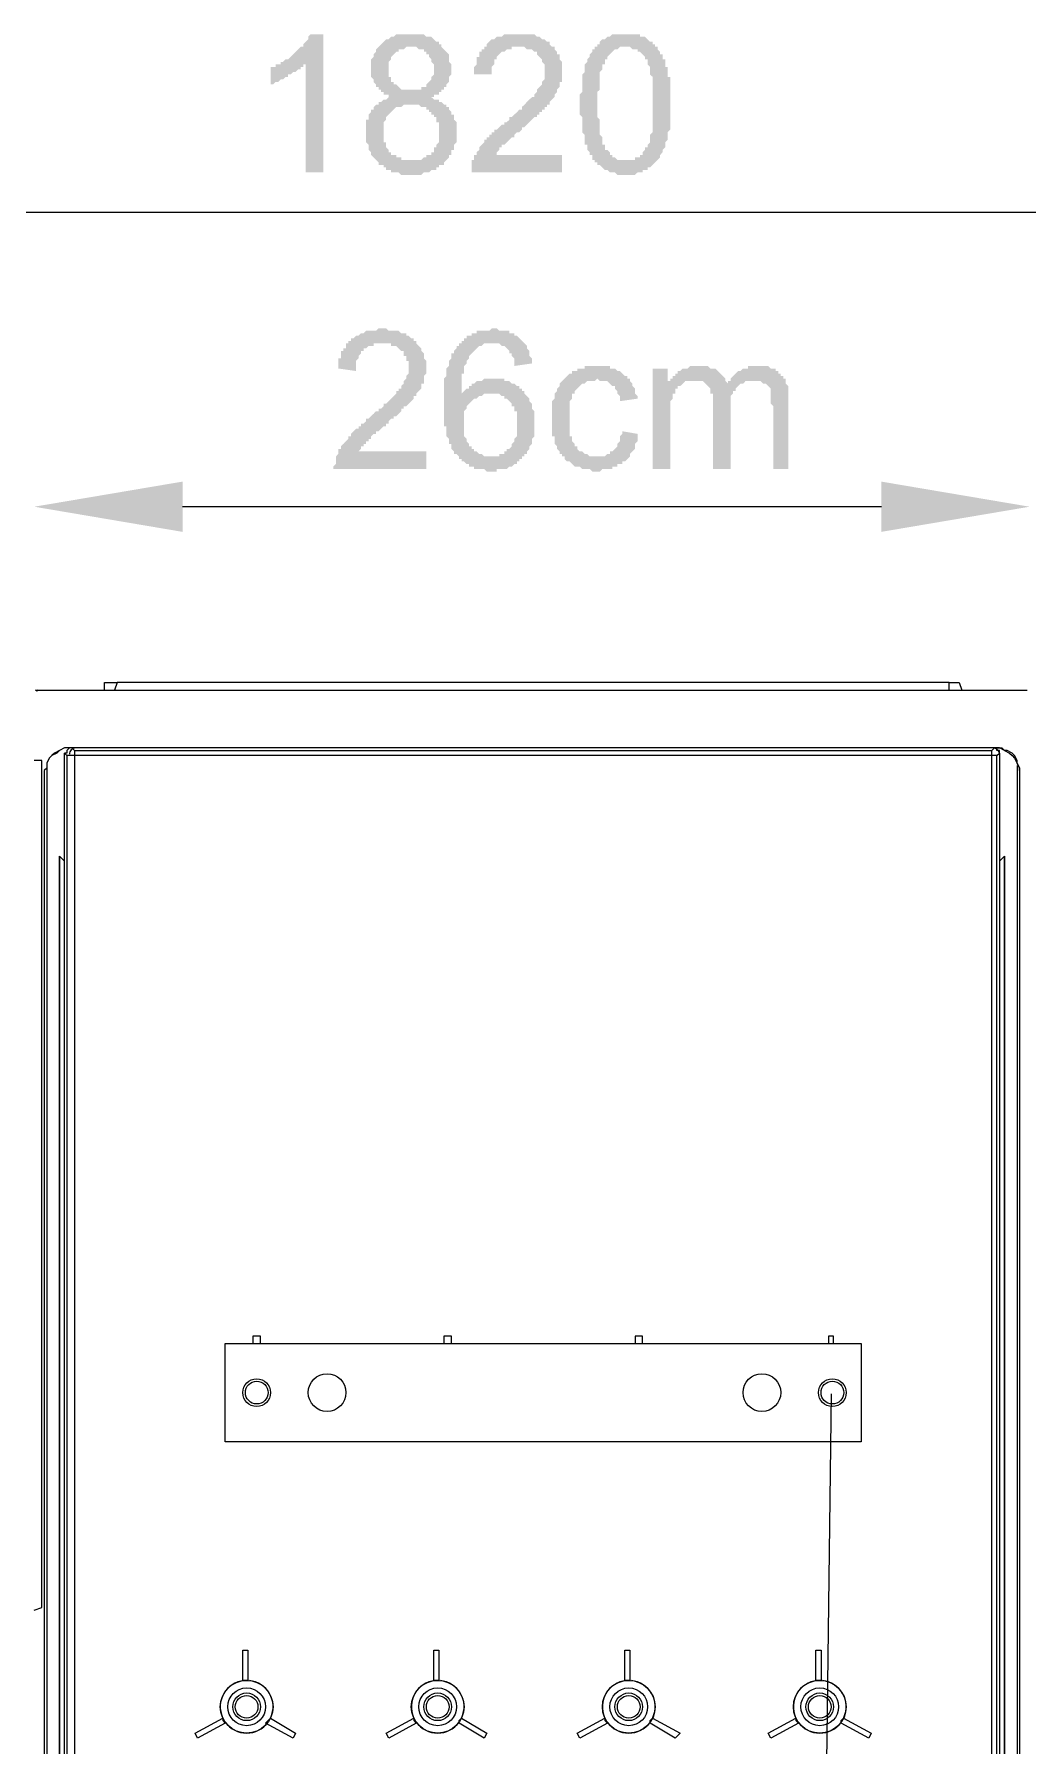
# Model space of a CAD drawing. Header units: millimetres. Extents: x -305 to 1353, y -289 to 1176.
# Drawn here: x 131.65 to 157.61, y 261.02 to 305.74 of the extents above; entities that cross this region are included whole.
import ezdxf

# ---------------------------------------------------------------- set-up
doc = ezdxf.new("R2010")
doc.units = ezdxf.units.MM
doc.header["$MEASUREMENT"] = 0
doc.layers.add('PDF3_0', color=7, linetype='Continuous')
doc.layers.add('PDF3_Cotas azul e laranja', color=7, linetype='Continuous', true_color=0x007eff)

msp = doc.modelspace()

# ---------------------------------------------------------------- hatches: boundary and pattern name
at = {"layer": 'PDF3_0', "true_color": 0xff7e00, "transparency": 33554559}
for points in [[(139.203, 302.129), (138.744, 302.129), (138.744, 304.953), (138.678, 304.953), (138.678, 304.887), (138.612, 304.887), (138.612, 304.822), (138.547, 304.822), (138.481, 304.756), (138.481, 304.756), (138.415, 304.756), (138.35, 304.69), (138.35, 304.69), (138.284, 304.69), (138.284, 304.625), (138.218, 304.625), (138.153, 304.559), (138.087, 304.559), (138.087, 304.559), (138.021, 304.493), (137.956, 304.493), (137.956, 304.493), (137.89, 304.428), (137.824, 304.428), (137.824, 304.428), (137.824, 304.887), (137.89, 304.887), (137.956, 304.887), (137.956, 304.953), (138.021, 304.953), (138.087, 304.953), (138.087, 305.018), (138.153, 305.018), (138.218, 305.084), (138.218, 305.084), (138.284, 305.084), (138.35, 305.15), (138.35, 305.15), (138.415, 305.215), (138.415, 305.215), (138.481, 305.281), (138.481, 305.281), (138.547, 305.347), (138.547, 305.347), (138.612, 305.412), (138.678, 305.412), (138.678, 305.478), (138.744, 305.544), (138.744, 305.544), (138.809, 305.609), (138.809, 305.609), (138.809, 305.675), (138.875, 305.741), (138.875, 305.741), (138.875, 305.741), (139.203, 305.741)], [(145.442, 302.589), (145.442, 302.129), (143.078, 302.129), (143.078, 302.195), (143.078, 302.261), (143.078, 302.261), (143.078, 302.326), (143.078, 302.392), (143.078, 302.458), (143.143, 302.458), (143.143, 302.458), (143.143, 302.523), (143.143, 302.589), (143.209, 302.589), (143.209, 302.655), (143.275, 302.72), (143.275, 302.72), (143.275, 302.786), (143.34, 302.852), (143.34, 302.852), (143.406, 302.917), (143.406, 302.917), (143.406, 302.983), (143.472, 302.983), (143.472, 303.049), (143.537, 303.049), (143.537, 303.114), (143.603, 303.114), (143.603, 303.18), (143.669, 303.18), (143.669, 303.246), (143.734, 303.246), (143.8, 303.311), (143.8, 303.311), (143.866, 303.377), (143.931, 303.377), (143.931, 303.443), (143.997, 303.443), (144.063, 303.508), (144.063, 303.574), (144.128, 303.574), (144.194, 303.64), (144.26, 303.705), (144.26, 303.705), (144.325, 303.771), (144.391, 303.771), (144.391, 303.837), (144.457, 303.902), (144.457, 303.902), (144.522, 303.968), (144.522, 303.968), (144.588, 304.034), (144.588, 304.034), (144.654, 304.099), (144.654, 304.099), (144.719, 304.099), (144.719, 304.165), (144.719, 304.165), (144.785, 304.231), (144.785, 304.231), (144.785, 304.296), (144.851, 304.362), (144.851, 304.362), (144.916, 304.428), (144.916, 304.493), (144.916, 304.493), (144.982, 304.559), (144.982, 304.625), (144.982, 304.625), (144.982, 304.69), (144.982, 304.756), (144.982, 304.756), (144.982, 304.822), (144.982, 304.887), (144.982, 304.953), (144.982, 304.953), (144.916, 305.018), (144.916, 305.084), (144.916, 305.084), (144.851, 305.15), (144.851, 305.15), (144.785, 305.215), (144.785, 305.215), (144.785, 305.281), (144.719, 305.281), (144.719, 305.281), (144.654, 305.347), (144.588, 305.347), (144.588, 305.347), (144.522, 305.347), (144.457, 305.412), (144.391, 305.412), (144.391, 305.412), (144.325, 305.412), (144.26, 305.412), (144.194, 305.412), (144.128, 305.412), (144.128, 305.347), (144.063, 305.347), (143.997, 305.347), (143.997, 305.347), (143.931, 305.281), (143.866, 305.281), (143.866, 305.281), (143.8, 305.215), (143.8, 305.215), (143.734, 305.15), (143.734, 305.15), (143.734, 305.084), (143.669, 305.084), (143.669, 305.018), (143.669, 304.953), (143.669, 304.953), (143.603, 304.887), (143.603, 304.822), (143.603, 304.756), (143.603, 304.69), (143.603, 304.69), (143.143, 304.69), (143.143, 304.756), (143.143, 304.822), (143.143, 304.887), (143.209, 304.953), (143.209, 305.018), (143.209, 305.018), (143.209, 305.084), (143.209, 305.15), (143.275, 305.15), (143.275, 305.215), (143.275, 305.281), (143.34, 305.281), (143.34, 305.347), (143.406, 305.347), (143.406, 305.412), (143.472, 305.412), (143.472, 305.478), (143.472, 305.478), (143.537, 305.544), (143.537, 305.544), (143.603, 305.609), (143.669, 305.609), (143.669, 305.609), (143.734, 305.675), (143.8, 305.675), (143.8, 305.675), (143.866, 305.675), (143.931, 305.741), (143.931, 305.741), (143.997, 305.741), (144.063, 305.741), (144.128, 305.741), (144.194, 305.741), (144.194, 305.741), (144.26, 305.741), (144.325, 305.741), (144.391, 305.741), (144.457, 305.741), (144.457, 305.741), (144.522, 305.741), (144.588, 305.741), (144.654, 305.741), (144.719, 305.741), (144.719, 305.741), (144.785, 305.675), (144.851, 305.675), (144.851, 305.675), (144.916, 305.609), (144.982, 305.609), (144.982, 305.609), (145.048, 305.544), (145.048, 305.544), (145.113, 305.544), (145.113, 305.478), (145.113, 305.478), (145.179, 305.412), (145.245, 305.412), (145.245, 305.347), (145.245, 305.347), (145.31, 305.281), (145.31, 305.215), (145.376, 305.215), (145.376, 305.15), (145.376, 305.084), (145.376, 305.084), (145.442, 305.018), (145.442, 304.953), (145.442, 304.953), (145.442, 304.887), (145.442, 304.822), (145.442, 304.756), (145.442, 304.756), (145.442, 304.69), (145.442, 304.69), (145.442, 304.625), (145.442, 304.559), (145.442, 304.493), (145.376, 304.493), (145.376, 304.428), (145.376, 304.362), (145.376, 304.362), (145.31, 304.296), (145.31, 304.231), (145.31, 304.231), (145.245, 304.165), (145.245, 304.099), (145.245, 304.099), (145.179, 304.034), (145.179, 304.034), (145.113, 303.968), (145.113, 303.902), (145.048, 303.902), (145.048, 303.837), (145.048, 303.837), (144.982, 303.837), (144.982, 303.771), (144.916, 303.771), (144.916, 303.705), (144.851, 303.705), (144.851, 303.64), (144.785, 303.64), (144.785, 303.574), (144.719, 303.574), (144.654, 303.508), (144.654, 303.508), (144.588, 303.443), (144.522, 303.377), (144.522, 303.377), (144.457, 303.311), (144.391, 303.311), (144.391, 303.246), (144.325, 303.18), (144.26, 303.18), (144.194, 303.114), (144.194, 303.049), (144.128, 303.049), (144.063, 302.983), (144.063, 302.983), (143.997, 302.917), (143.997, 302.917), (143.931, 302.852), (143.931, 302.852), (143.866, 302.852), (143.866, 302.786), (143.866, 302.786), (143.8, 302.786), (143.8, 302.72), (143.734, 302.655), (143.734, 302.655), (143.734, 302.589), (143.669, 302.589), (143.669, 302.589)], [(141.896, 294.84), (141.896, 294.381), (139.466, 294.381), (139.466, 294.446), (139.532, 294.512), (139.532, 294.578), (139.532, 294.578), (139.532, 294.643), (139.532, 294.709), (139.532, 294.709), (139.597, 294.775), (139.597, 294.775), (139.597, 294.84), (139.597, 294.906), (139.663, 294.906), (139.663, 294.972), (139.729, 295.037), (139.729, 295.037), (139.794, 295.103), (139.794, 295.103), (139.86, 295.169), (139.86, 295.169), (139.86, 295.234), (139.926, 295.234), (139.926, 295.3), (139.926, 295.3), (139.991, 295.366), (139.991, 295.366), (140.057, 295.431), (140.123, 295.431), (140.123, 295.497), (140.188, 295.497), (140.188, 295.563), (140.254, 295.563), (140.32, 295.628), (140.32, 295.694), (140.385, 295.694), (140.451, 295.76), (140.451, 295.76), (140.517, 295.825), (140.582, 295.891), (140.648, 295.891), (140.648, 295.957), (140.714, 295.957), (140.779, 296.022), (140.779, 296.088), (140.845, 296.088), (140.911, 296.154), (140.911, 296.154), (140.976, 296.219), (140.976, 296.219), (141.042, 296.285), (141.042, 296.285), (141.108, 296.351), (141.108, 296.351), (141.108, 296.416), (141.173, 296.416), (141.173, 296.482), (141.173, 296.482), (141.239, 296.482), (141.239, 296.548), (141.305, 296.613), (141.305, 296.613), (141.305, 296.679), (141.37, 296.745), (141.37, 296.81), (141.37, 296.81), (141.436, 296.876), (141.436, 296.942), (141.436, 296.942), (141.436, 297.007), (141.436, 297.007), (141.436, 297.073), (141.436, 297.139), (141.436, 297.204), (141.37, 297.204), (141.37, 297.27), (141.37, 297.336), (141.305, 297.336), (141.305, 297.401), (141.305, 297.467), (141.239, 297.467), (141.239, 297.467), (141.173, 297.533), (141.173, 297.533), (141.108, 297.598), (141.108, 297.598), (141.042, 297.598), (140.976, 297.598), (140.976, 297.664), (140.911, 297.664), (140.845, 297.664), (140.779, 297.664), (140.714, 297.664), (140.714, 297.664), (140.648, 297.664), (140.582, 297.664), (140.517, 297.664), (140.517, 297.598), (140.451, 297.598), (140.385, 297.598), (140.385, 297.598), (140.32, 297.533), (140.254, 297.533), (140.254, 297.467), (140.254, 297.467), (140.188, 297.467), (140.188, 297.401), (140.123, 297.336), (140.123, 297.336), (140.123, 297.27), (140.057, 297.204), (140.057, 297.204), (140.057, 297.139), (140.057, 297.073), (140.057, 297.007), (140.057, 297.007), (140.057, 296.942), (139.597, 297.007), (139.597, 297.073), (139.597, 297.073), (139.597, 297.139), (139.597, 297.204), (139.597, 297.27), (139.663, 297.27), (139.663, 297.336), (139.663, 297.401), (139.663, 297.467), (139.729, 297.467), (139.729, 297.533), (139.794, 297.533), (139.794, 297.598), (139.794, 297.664), (139.86, 297.664), (139.86, 297.73), (139.926, 297.73), (139.926, 297.795), (139.991, 297.795), (139.991, 297.795), (140.057, 297.861), (140.057, 297.861), (140.123, 297.861), (140.188, 297.927), (140.188, 297.927), (140.254, 297.927), (140.32, 297.992), (140.32, 297.992), (140.385, 297.992), (140.451, 297.992), (140.517, 297.992), (140.517, 297.992), (140.582, 297.992), (140.648, 298.058), (140.714, 298.058), (140.779, 298.058), (140.779, 298.058), (140.845, 298.058), (140.911, 297.992), (140.976, 297.992), (141.042, 297.992), (141.042, 297.992), (141.108, 297.992), (141.173, 297.992), (141.239, 297.927), (141.239, 297.927), (141.305, 297.927), (141.37, 297.927), (141.37, 297.861), (141.436, 297.861), (141.436, 297.861), (141.502, 297.795), (141.567, 297.795), (141.567, 297.73), (141.567, 297.73), (141.633, 297.73), (141.633, 297.664), (141.699, 297.598), (141.699, 297.598), (141.764, 297.533), (141.764, 297.533), (141.764, 297.467), (141.83, 297.401), (141.83, 297.401), (141.83, 297.336), (141.83, 297.27), (141.83, 297.27), (141.896, 297.204), (141.896, 297.139), (141.896, 297.073), (141.896, 297.007), (141.896, 297.007), (141.896, 297.007), (141.896, 296.942), (141.896, 296.876), (141.83, 296.81), (141.83, 296.81), (141.83, 296.745), (141.83, 296.679), (141.83, 296.613), (141.764, 296.613), (141.764, 296.548), (141.764, 296.548), (141.764, 296.482), (141.699, 296.416), (141.699, 296.416), (141.633, 296.351), (141.633, 296.285), (141.567, 296.285), (141.567, 296.219), (141.502, 296.154), (141.502, 296.154), (141.502, 296.154), (141.436, 296.088), (141.436, 296.088), (141.37, 296.022), (141.37, 296.022), (141.305, 296.022), (141.305, 295.957), (141.239, 295.957), (141.239, 295.891), (141.173, 295.825), (141.173, 295.825), (141.108, 295.76), (141.042, 295.76), (141.042, 295.694), (140.976, 295.694), (140.911, 295.628), (140.911, 295.563), (140.845, 295.563), (140.845, 295.497), (140.779, 295.497), (140.714, 295.431), (140.648, 295.366), (140.582, 295.366), (140.582, 295.3), (140.517, 295.3), (140.451, 295.234), (140.451, 295.169), (140.385, 295.169), (140.385, 295.169), (140.385, 295.103), (140.32, 295.103), (140.32, 295.103), (140.32, 295.037), (140.254, 295.037), (140.254, 294.972), (140.188, 294.972), (140.188, 294.906), (140.123, 294.84), (140.123, 294.84), (140.123, 294.84)], [(147.018, 295.366), (147.412, 295.3), (147.412, 295.234), (147.412, 295.169), (147.412, 295.169), (147.412, 295.103), (147.346, 295.037), (147.346, 294.972), (147.346, 294.972), (147.346, 294.906), (147.28, 294.84), (147.28, 294.84), (147.215, 294.775), (147.215, 294.775), (147.215, 294.709), (147.149, 294.643), (147.149, 294.643), (147.083, 294.578), (147.083, 294.578), (147.018, 294.578), (147.018, 294.512), (146.952, 294.512), (146.886, 294.512), (146.886, 294.446), (146.821, 294.446), (146.755, 294.446), (146.755, 294.381), (146.689, 294.381), (146.624, 294.381), (146.624, 294.381), (146.558, 294.381), (146.492, 294.381), (146.427, 294.315), (146.427, 294.315), (146.361, 294.315), (146.295, 294.315), (146.23, 294.315), (146.164, 294.381), (146.164, 294.381), (146.098, 294.381), (146.033, 294.381), (145.967, 294.381), (145.967, 294.381), (145.901, 294.446), (145.836, 294.446), (145.836, 294.446), (145.77, 294.446), (145.704, 294.512), (145.704, 294.512), (145.639, 294.578), (145.639, 294.578), (145.573, 294.578), (145.507, 294.643), (145.507, 294.643), (145.507, 294.709), (145.442, 294.709), (145.442, 294.775), (145.376, 294.775), (145.376, 294.84), (145.376, 294.84), (145.31, 294.906), (145.31, 294.972), (145.31, 294.972), (145.245, 295.037), (145.245, 295.103), (145.245, 295.103), (145.245, 295.169), (145.245, 295.234), (145.179, 295.234), (145.179, 295.3), (145.179, 295.366), (145.179, 295.431), (145.179, 295.497), (145.179, 295.497), (145.179, 295.563), (145.179, 295.628), (145.179, 295.694), (145.179, 295.76), (145.179, 295.825), (145.179, 295.891), (145.179, 295.891), (145.179, 295.957), (145.179, 296.022), (145.179, 296.088), (145.179, 296.088), (145.179, 296.154), (145.245, 296.219), (145.245, 296.285), (145.245, 296.285), (145.245, 296.351), (145.31, 296.416), (145.31, 296.416), (145.31, 296.416), (145.31, 296.482), (145.376, 296.548), (145.376, 296.548), (145.376, 296.613), (145.442, 296.679), (145.442, 296.679), (145.507, 296.745), (145.507, 296.745), (145.573, 296.81), (145.573, 296.81), (145.639, 296.876), (145.704, 296.876), (145.704, 296.942), (145.704, 296.942), (145.77, 296.942), (145.836, 296.942), (145.836, 297.007), (145.901, 297.007), (145.967, 297.007), (146.033, 297.007), (146.033, 297.073), (146.098, 297.073), (146.164, 297.073), (146.23, 297.073), (146.23, 297.073), (146.295, 297.073), (146.361, 297.073), (146.361, 297.073), (146.427, 297.073), (146.492, 297.073), (146.492, 297.073), (146.558, 297.073), (146.624, 297.073), (146.689, 297.073), (146.689, 297.007), (146.755, 297.007), (146.821, 297.007), (146.821, 297.007), (146.886, 296.942), (146.952, 296.942), (146.952, 296.942), (147.018, 296.876), (147.018, 296.876), (147.018, 296.876), (147.083, 296.81), (147.149, 296.81), (147.149, 296.745), (147.215, 296.745), (147.215, 296.679), (147.215, 296.679), (147.28, 296.613), (147.28, 296.548), (147.28, 296.548), (147.346, 296.482), (147.346, 296.416), (147.346, 296.351), (147.346, 296.351), (147.412, 296.285), (147.412, 296.219), (146.952, 296.154), (146.952, 296.219), (146.952, 296.285), (146.886, 296.351), (146.886, 296.416), (146.886, 296.416), (146.821, 296.482), (146.821, 296.482), (146.821, 296.548), (146.755, 296.548), (146.755, 296.548), (146.689, 296.613), (146.689, 296.613), (146.624, 296.679), (146.558, 296.679), (146.558, 296.679), (146.492, 296.679), (146.427, 296.679), (146.361, 296.745), (146.361, 296.745), (146.295, 296.679), (146.295, 296.679), (146.23, 296.679), (146.164, 296.679), (146.098, 296.679), (146.098, 296.679), (146.033, 296.613), (145.967, 296.613), (145.967, 296.613), (145.901, 296.548), (145.901, 296.548), (145.836, 296.482), (145.836, 296.482), (145.77, 296.416), (145.77, 296.416), (145.77, 296.351), (145.704, 296.351), (145.704, 296.285), (145.704, 296.285), (145.704, 296.219), (145.639, 296.154), (145.639, 296.154), (145.639, 296.088), (145.639, 296.022), (145.639, 295.957), (145.639, 295.891), (145.639, 295.825), (145.639, 295.76), (145.639, 295.76), (145.639, 295.694), (145.639, 295.628), (145.639, 295.563), (145.639, 295.497), (145.639, 295.497), (145.639, 295.431), (145.639, 295.366), (145.639, 295.3), (145.639, 295.234), (145.704, 295.234), (145.704, 295.169), (145.704, 295.103), (145.704, 295.103), (145.77, 295.037), (145.77, 295.037), (145.77, 294.972), (145.836, 294.972), (145.836, 294.972), (145.836, 294.906), (145.901, 294.84), (145.901, 294.84), (145.967, 294.84), (146.033, 294.775), (146.033, 294.775), (146.098, 294.775), (146.164, 294.709), (146.164, 294.709), (146.23, 294.709), (146.295, 294.709), (146.361, 294.709), (146.361, 294.709), (146.427, 294.709), (146.427, 294.709), (146.492, 294.709), (146.558, 294.709), (146.624, 294.775), (146.624, 294.775), (146.689, 294.775), (146.689, 294.84), (146.755, 294.84), (146.755, 294.84), (146.821, 294.906), (146.821, 294.906), (146.886, 294.972), (146.886, 294.972), (146.886, 295.037), (146.952, 295.103), (146.952, 295.103), (146.952, 295.169), (146.952, 295.234), (147.018, 295.3), (147.018, 295.366), (147.018, 295.366)], [(147.806, 294.381), (147.806, 297.007), (148.2, 297.007), (148.2, 296.679), (148.265, 296.679), (148.265, 296.745), (148.331, 296.745), (148.331, 296.81), (148.397, 296.81), (148.397, 296.876), (148.462, 296.876), (148.462, 296.942), (148.528, 296.942), (148.528, 296.942), (148.594, 297.007), (148.659, 297.007), (148.659, 297.007), (148.725, 297.007), (148.791, 297.073), (148.791, 297.073), (148.856, 297.073), (148.922, 297.073), (148.988, 297.073), (148.988, 297.073), (149.053, 297.073), (149.119, 297.073), (149.185, 297.073), (149.25, 297.073), (149.25, 297.073), (149.316, 297.007), (149.382, 297.007), (149.382, 297.007), (149.447, 297.007), (149.513, 296.942), (149.513, 296.942), (149.513, 296.942), (149.579, 296.876), (149.579, 296.876), (149.644, 296.81), (149.644, 296.81), (149.71, 296.745), (149.71, 296.679), (149.71, 296.679), (149.776, 296.613), (149.776, 296.679), (149.841, 296.679), (149.841, 296.745), (149.907, 296.81), (149.907, 296.81), (149.973, 296.876), (149.973, 296.876), (150.038, 296.942), (150.038, 296.942), (150.104, 296.942), (150.17, 297.007), (150.17, 297.007), (150.235, 297.007), (150.301, 297.007), (150.301, 297.073), (150.367, 297.073), (150.432, 297.073), (150.432, 297.073), (150.498, 297.073), (150.564, 297.073), (150.564, 297.073), (150.629, 297.073), (150.695, 297.073), (150.695, 297.073), (150.761, 297.073), (150.826, 297.073), (150.892, 297.007), (150.892, 297.007), (150.958, 297.007), (151.023, 297.007), (151.023, 296.942), (151.089, 296.942), (151.089, 296.876), (151.155, 296.876), (151.155, 296.876), (151.155, 296.81), (151.22, 296.81), (151.22, 296.745), (151.286, 296.745), (151.286, 296.679), (151.286, 296.613), (151.286, 296.613), (151.352, 296.548), (151.352, 296.482), (151.352, 296.482), (151.352, 296.416), (151.352, 296.351), (151.352, 296.285), (151.352, 296.219), (151.352, 296.219), (151.352, 294.381), (150.958, 294.381), (150.958, 296.022), (150.892, 296.088), (150.892, 296.154), (150.892, 296.219), (150.892, 296.285), (150.892, 296.351), (150.892, 296.351), (150.892, 296.416), (150.892, 296.416), (150.892, 296.482), (150.826, 296.548), (150.826, 296.548), (150.761, 296.613), (150.695, 296.613), (150.695, 296.613), (150.695, 296.613), (150.629, 296.679), (150.564, 296.679), (150.564, 296.679), (150.498, 296.679), (150.432, 296.679), (150.432, 296.679), (150.367, 296.679), (150.301, 296.679), (150.235, 296.679), (150.235, 296.679), (150.17, 296.613), (150.104, 296.613), (150.104, 296.613), (150.038, 296.548), (150.038, 296.548), (149.973, 296.482), (149.973, 296.482), (149.973, 296.416), (149.907, 296.416), (149.907, 296.351), (149.907, 296.351), (149.841, 296.285), (149.841, 296.219), (149.841, 296.219), (149.841, 296.154), (149.841, 296.088), (149.841, 296.022), (149.841, 295.957), (149.841, 295.891), (149.841, 294.381), (149.382, 294.381), (149.382, 296.088), (149.382, 296.154), (149.382, 296.219), (149.382, 296.285), (149.382, 296.351), (149.316, 296.351), (149.316, 296.416), (149.316, 296.482), (149.316, 296.482), (149.25, 296.548), (149.25, 296.548), (149.25, 296.548), (149.185, 296.613), (149.185, 296.613), (149.119, 296.679), (149.053, 296.679), (149.053, 296.679), (148.988, 296.679), (148.922, 296.679), (148.922, 296.679), (148.856, 296.679), (148.791, 296.679), (148.791, 296.679), (148.725, 296.679), (148.659, 296.679), (148.594, 296.613), (148.594, 296.613), (148.594, 296.613), (148.528, 296.548), (148.462, 296.548), (148.462, 296.482), (148.397, 296.482), (148.397, 296.416), (148.397, 296.351), (148.331, 296.351), (148.331, 296.285), (148.331, 296.285), (148.331, 296.219), (148.331, 296.219), (148.265, 296.154), (148.265, 296.088), (148.265, 296.022), (148.265, 296.022), (148.265, 295.957), (148.265, 295.891), (148.265, 295.825), (148.265, 295.76), (148.265, 295.76), (148.265, 294.381)]]:
    msp.add_hatch(color=30, dxfattribs=at).paths.add_polyline_path(points)
h = msp.add_hatch(color=30, dxfattribs=at)
h.paths.add_polyline_path([(140.976, 304.099), (140.911, 304.099), (140.911, 304.165), (140.845, 304.165), (140.779, 304.165), (140.779, 304.231), (140.714, 304.231), (140.714, 304.296), (140.648, 304.296), (140.648, 304.362), (140.582, 304.362), (140.582, 304.362), (140.582, 304.428), (140.517, 304.493), (140.517, 304.493), (140.517, 304.559), (140.451, 304.625), (140.451, 304.625), (140.451, 304.69), (140.451, 304.756), (140.451, 304.822), (140.451, 304.822), (140.451, 304.887), (140.451, 304.953), (140.451, 304.953), (140.451, 305.018), (140.451, 305.084), (140.517, 305.15), (140.517, 305.15), (140.517, 305.215), (140.582, 305.281), (140.582, 305.281), (140.582, 305.347), (140.648, 305.412), (140.648, 305.412), (140.714, 305.478), (140.714, 305.478), (140.714, 305.478), (140.779, 305.544), (140.779, 305.544), (140.845, 305.609), (140.911, 305.609), (140.911, 305.609), (140.976, 305.675), (140.976, 305.675), (141.042, 305.675), (141.108, 305.741), (141.173, 305.741), (141.173, 305.741), (141.239, 305.741), (141.305, 305.741), (141.37, 305.741), (141.37, 305.741), (141.436, 305.741), (141.502, 305.741), (141.567, 305.741), (141.567, 305.741), (141.633, 305.741), (141.699, 305.741), (141.764, 305.741), (141.83, 305.741), (141.83, 305.741), (141.896, 305.675), (141.961, 305.675), (141.961, 305.675), (142.027, 305.675), (142.093, 305.609), (142.093, 305.609), (142.158, 305.544), (142.158, 305.544), (142.224, 305.544), (142.224, 305.478), (142.29, 305.478), (142.29, 305.412), (142.355, 305.347), (142.355, 305.347), (142.421, 305.281), (142.421, 305.281), (142.487, 305.215), (142.487, 305.15), (142.487, 305.15), (142.487, 305.084), (142.487, 305.018), (142.552, 304.953), (142.552, 304.953), (142.552, 304.887), (142.552, 304.822), (142.552, 304.822), (142.552, 304.756), (142.552, 304.69), (142.552, 304.69), (142.487, 304.625), (142.487, 304.559), (142.487, 304.493), (142.487, 304.493), (142.421, 304.428), (142.421, 304.428), (142.421, 304.362), (142.355, 304.362), (142.355, 304.296), (142.29, 304.296), (142.29, 304.231), (142.224, 304.231), (142.224, 304.165), (142.158, 304.165), (142.093, 304.165), (142.093, 304.099), (142.027, 304.099), (142.027, 304.099), (142.027, 304.099), (142.093, 304.034), (142.158, 304.034), (142.224, 304.034), (142.224, 303.968), (142.29, 303.968), (142.355, 303.902), (142.355, 303.902), (142.421, 303.902), (142.421, 303.837), (142.487, 303.837), (142.487, 303.771), (142.487, 303.771), (142.552, 303.705), (142.552, 303.64), (142.618, 303.64), (142.618, 303.574), (142.618, 303.508), (142.618, 303.508), (142.684, 303.443), (142.684, 303.377), (142.684, 303.311), (142.684, 303.311), (142.684, 303.246), (142.684, 303.18), (142.684, 303.18), (142.684, 303.114), (142.684, 303.049), (142.684, 302.983), (142.684, 302.983), (142.684, 302.917), (142.618, 302.852), (142.618, 302.852), (142.618, 302.786), (142.618, 302.72), (142.552, 302.72), (142.552, 302.655), (142.552, 302.589), (142.487, 302.589), (142.487, 302.523), (142.421, 302.458), (142.421, 302.458), (142.355, 302.392), (142.355, 302.392), (142.355, 302.326), (142.29, 302.326), (142.224, 302.326), (142.224, 302.261), (142.158, 302.261), (142.158, 302.195), (142.093, 302.195), (142.027, 302.195), (142.027, 302.195), (141.961, 302.129), (141.896, 302.129), (141.896, 302.129), (141.83, 302.129), (141.764, 302.064), (141.699, 302.064), (141.699, 302.064), (141.633, 302.064), (141.567, 302.064), (141.502, 302.064), (141.502, 302.064), (141.436, 302.064), (141.37, 302.064), (141.305, 302.064), (141.305, 302.064), (141.239, 302.064), (141.173, 302.129), (141.108, 302.129), (141.108, 302.129), (141.042, 302.129), (140.976, 302.129), (140.976, 302.195), (140.911, 302.195), (140.845, 302.195), (140.845, 302.261), (140.779, 302.261), (140.779, 302.326), (140.714, 302.326), (140.648, 302.326), (140.648, 302.392), (140.648, 302.392), (140.582, 302.458), (140.582, 302.458), (140.517, 302.523), (140.517, 302.523), (140.451, 302.589), (140.451, 302.589), (140.451, 302.655), (140.385, 302.72), (140.385, 302.72), (140.385, 302.786), (140.385, 302.852), (140.32, 302.917), (140.32, 302.917), (140.32, 302.983), (140.32, 303.049), (140.32, 303.114), (140.32, 303.114), (140.32, 303.18), (140.32, 303.246), (140.32, 303.311), (140.32, 303.311), (140.32, 303.377), (140.32, 303.443), (140.32, 303.508), (140.385, 303.508), (140.385, 303.574), (140.385, 303.64), (140.385, 303.64), (140.451, 303.705), (140.451, 303.771), (140.517, 303.771), (140.517, 303.837), (140.517, 303.837), (140.582, 303.902), (140.648, 303.902), (140.648, 303.968), (140.714, 303.968), (140.714, 303.968), (140.779, 304.034), (140.845, 304.034), (140.845, 304.034), (140.911, 304.099), (140.976, 304.099), (140.976, 304.099)], flags=0)
h.paths.add_polyline_path([(140.911, 304.822), (140.911, 304.822), (140.911, 304.756), (140.911, 304.69), (140.911, 304.625), (140.976, 304.625), (140.976, 304.559), (140.976, 304.493), (141.042, 304.493), (141.042, 304.428), (141.042, 304.428), (141.108, 304.428), (141.173, 304.362), (141.173, 304.362), (141.239, 304.296), (141.239, 304.296), (141.305, 304.296), (141.37, 304.296), (141.436, 304.296), (141.436, 304.296), (141.502, 304.296), (141.567, 304.296), (141.633, 304.296), (141.633, 304.296), (141.699, 304.296), (141.764, 304.296), (141.764, 304.362), (141.83, 304.362), (141.896, 304.362), (141.896, 304.428), (141.896, 304.428), (141.961, 304.493), (141.961, 304.493), (142.027, 304.559), (142.027, 304.559), (142.027, 304.625), (142.093, 304.69), (142.093, 304.756), (142.093, 304.756), (142.093, 304.822), (142.093, 304.887), (142.093, 304.953), (142.093, 304.953), (142.027, 305.018), (142.027, 305.084), (142.027, 305.084), (141.961, 305.15), (141.961, 305.215), (141.896, 305.215), (141.896, 305.215), (141.896, 305.281), (141.83, 305.281), (141.83, 305.347), (141.764, 305.347), (141.699, 305.347), (141.699, 305.347), (141.633, 305.412), (141.567, 305.412), (141.502, 305.412), (141.502, 305.412), (141.436, 305.412), (141.37, 305.412), (141.37, 305.412), (141.305, 305.347), (141.239, 305.347), (141.173, 305.347), (141.173, 305.281), (141.108, 305.281), (141.108, 305.281), (141.042, 305.215), (141.042, 305.215), (140.976, 305.15), (140.976, 305.15), (140.976, 305.084), (140.911, 305.018), (140.911, 305.018), (140.911, 304.953), (140.911, 304.887), (140.911, 304.822)], flags=0)
h.paths.add_polyline_path([(140.779, 303.18), (140.779, 303.114), (140.779, 303.049), (140.779, 303.049), (140.779, 302.983), (140.779, 302.917), (140.845, 302.917), (140.845, 302.852), (140.845, 302.786), (140.845, 302.786), (140.911, 302.72), (140.911, 302.655), (140.976, 302.655), (140.976, 302.589), (141.042, 302.589), (141.108, 302.589), (141.108, 302.523), (141.173, 302.523), (141.239, 302.523), (141.239, 302.458), (141.305, 302.458), (141.37, 302.458), (141.37, 302.458), (141.436, 302.458), (141.502, 302.458), (141.567, 302.458), (141.633, 302.458), (141.633, 302.458), (141.699, 302.458), (141.764, 302.458), (141.83, 302.523), (141.83, 302.523), (141.896, 302.523), (141.896, 302.589), (141.961, 302.589), (142.027, 302.589), (142.027, 302.655), (142.093, 302.655), (142.093, 302.72), (142.093, 302.786), (142.158, 302.786), (142.158, 302.852), (142.158, 302.852), (142.224, 302.917), (142.224, 302.983), (142.224, 303.049), (142.224, 303.049), (142.224, 303.114), (142.224, 303.18), (142.224, 303.246), (142.224, 303.246), (142.224, 303.311), (142.224, 303.377), (142.224, 303.443), (142.158, 303.443), (142.158, 303.508), (142.158, 303.574), (142.093, 303.574), (142.093, 303.64), (142.027, 303.64), (142.027, 303.705), (141.961, 303.705), (141.961, 303.771), (141.896, 303.771), (141.896, 303.837), (141.83, 303.837), (141.764, 303.837), (141.764, 303.837), (141.699, 303.902), (141.633, 303.902), (141.567, 303.902), (141.567, 303.902), (141.502, 303.902), (141.436, 303.902), (141.37, 303.902), (141.305, 303.902), (141.305, 303.902), (141.239, 303.837), (141.173, 303.837), (141.173, 303.837), (141.108, 303.837), (141.042, 303.771), (141.042, 303.771), (140.976, 303.705), (140.976, 303.705), (140.911, 303.64), (140.911, 303.64), (140.845, 303.574), (140.845, 303.574), (140.845, 303.508), (140.779, 303.443), (140.779, 303.377), (140.779, 303.377), (140.779, 303.311), (140.779, 303.246), (140.779, 303.18), (140.779, 303.18)], flags=0)
h = msp.add_hatch(color=30, dxfattribs=at)
h.paths.add_polyline_path([(145.901, 303.902), (145.901, 303.968), (145.901, 304.034), (145.901, 304.099), (145.901, 304.165), (145.967, 304.231), (145.967, 304.296), (145.967, 304.296), (145.967, 304.362), (145.967, 304.428), (145.967, 304.493), (145.967, 304.559), (145.967, 304.559), (145.967, 304.625), (145.967, 304.69), (145.967, 304.69), (146.033, 304.756), (146.033, 304.822), (146.033, 304.822), (146.033, 304.887), (146.033, 304.953), (146.033, 304.953), (146.098, 305.018), (146.098, 305.084), (146.098, 305.084), (146.164, 305.15), (146.164, 305.215), (146.164, 305.215), (146.23, 305.281), (146.23, 305.347), (146.295, 305.347), (146.295, 305.412), (146.361, 305.412), (146.361, 305.478), (146.427, 305.478), (146.427, 305.544), (146.427, 305.544), (146.492, 305.609), (146.558, 305.609), (146.558, 305.609), (146.624, 305.675), (146.624, 305.675), (146.689, 305.675), (146.755, 305.741), (146.821, 305.741), (146.821, 305.741), (146.886, 305.741), (146.952, 305.741), (147.018, 305.741), (147.018, 305.741), (147.083, 305.741), (147.083, 305.741), (147.149, 305.741), (147.215, 305.741), (147.28, 305.741), (147.346, 305.741), (147.346, 305.741), (147.412, 305.741), (147.477, 305.741), (147.477, 305.675), (147.543, 305.675), (147.609, 305.675), (147.609, 305.675), (147.674, 305.609), (147.674, 305.609), (147.74, 305.544), (147.806, 305.544), (147.806, 305.478), (147.871, 305.478), (147.871, 305.412), (147.937, 305.412), (147.937, 305.347), (148.003, 305.281), (148.003, 305.281), (148.003, 305.281), (148.003, 305.215), (148.068, 305.215), (148.068, 305.15), (148.068, 305.084), (148.134, 305.084), (148.134, 305.018), (148.134, 304.953), (148.134, 304.887), (148.2, 304.887), (148.2, 304.822), (148.2, 304.756), (148.2, 304.756), (148.2, 304.69), (148.2, 304.625), (148.265, 304.625), (148.265, 304.559), (148.265, 304.493), (148.265, 304.493), (148.265, 304.428), (148.265, 304.362), (148.265, 304.296), (148.265, 304.296), (148.265, 304.231), (148.265, 304.165), (148.265, 304.099), (148.265, 304.034), (148.265, 303.968), (148.265, 303.902), (148.265, 303.902), (148.265, 303.837), (148.265, 303.771), (148.265, 303.771), (148.265, 303.705), (148.265, 303.64), (148.265, 303.574), (148.265, 303.508), (148.265, 303.443), (148.265, 303.443), (148.265, 303.377), (148.265, 303.311), (148.265, 303.246), (148.265, 303.246), (148.2, 303.18), (148.2, 303.114), (148.2, 303.049), (148.2, 303.049), (148.2, 302.983), (148.2, 302.983), (148.134, 302.917), (148.134, 302.917), (148.134, 302.852), (148.134, 302.786), (148.068, 302.72), (148.068, 302.72), (148.068, 302.655), (148.003, 302.589), (148.003, 302.589), (148.003, 302.523), (147.937, 302.458), (147.937, 302.458), (147.871, 302.392), (147.871, 302.392), (147.806, 302.326), (147.806, 302.326), (147.74, 302.261), (147.74, 302.261), (147.674, 302.261), (147.674, 302.195), (147.609, 302.195), (147.543, 302.195), (147.543, 302.129), (147.477, 302.129), (147.412, 302.129), (147.412, 302.129), (147.346, 302.064), (147.28, 302.064), (147.215, 302.064), (147.149, 302.064), (147.149, 302.064), (147.083, 302.064), (147.083, 302.064), (147.018, 302.064), (146.952, 302.064), (146.886, 302.064), (146.821, 302.129), (146.821, 302.129), (146.755, 302.129), (146.689, 302.129), (146.689, 302.129), (146.624, 302.195), (146.558, 302.195), (146.558, 302.195), (146.492, 302.261), (146.492, 302.261), (146.427, 302.326), (146.361, 302.326), (146.361, 302.392), (146.295, 302.392), (146.295, 302.458), (146.295, 302.458), (146.23, 302.458), (146.23, 302.523), (146.23, 302.523), (146.23, 302.589), (146.164, 302.589), (146.164, 302.655), (146.164, 302.655), (146.098, 302.72), (146.098, 302.786), (146.098, 302.786), (146.098, 302.852), (146.033, 302.852), (146.033, 302.917), (146.033, 302.983), (146.033, 303.049), (146.033, 303.049), (146.033, 303.114), (145.967, 303.18), (145.967, 303.246), (145.967, 303.246), (145.967, 303.311), (145.967, 303.377), (145.967, 303.443), (145.967, 303.508), (145.967, 303.574), (145.967, 303.574), (145.901, 303.64), (145.901, 303.705), (145.901, 303.771), (145.901, 303.837), (145.901, 303.902)], flags=0)
h.paths.add_polyline_path([(146.361, 303.902), (146.361, 303.837), (146.361, 303.771), (146.361, 303.705), (146.361, 303.64), (146.361, 303.574), (146.427, 303.508), (146.427, 303.443), (146.427, 303.377), (146.427, 303.311), (146.427, 303.311), (146.427, 303.246), (146.427, 303.18), (146.427, 303.114), (146.427, 303.114), (146.492, 303.049), (146.492, 302.983), (146.492, 302.983), (146.492, 302.917), (146.492, 302.917), (146.492, 302.852), (146.558, 302.852), (146.558, 302.786), (146.558, 302.786), (146.558, 302.72), (146.624, 302.72), (146.624, 302.72), (146.689, 302.655), (146.689, 302.589), (146.755, 302.589), (146.755, 302.523), (146.821, 302.523), (146.821, 302.523), (146.886, 302.458), (146.952, 302.458), (146.952, 302.458), (147.018, 302.458), (147.083, 302.458), (147.083, 302.458), (147.149, 302.458), (147.215, 302.458), (147.215, 302.458), (147.28, 302.458), (147.346, 302.458), (147.346, 302.523), (147.412, 302.523), (147.477, 302.523), (147.477, 302.589), (147.543, 302.589), (147.543, 302.655), (147.609, 302.72), (147.609, 302.72), (147.609, 302.786), (147.674, 302.786), (147.674, 302.786), (147.674, 302.852), (147.674, 302.852), (147.74, 302.917), (147.74, 302.983), (147.74, 302.983), (147.74, 303.049), (147.74, 303.049), (147.74, 303.114), (147.806, 303.18), (147.806, 303.246), (147.806, 303.246), (147.806, 303.311), (147.806, 303.377), (147.806, 303.443), (147.806, 303.508), (147.806, 303.574), (147.806, 303.64), (147.806, 303.705), (147.806, 303.771), (147.806, 303.837), (147.806, 303.902), (147.806, 303.902), (147.806, 303.968), (147.806, 304.034), (147.806, 304.099), (147.806, 304.165), (147.806, 304.231), (147.806, 304.296), (147.806, 304.362), (147.806, 304.428), (147.806, 304.493), (147.806, 304.559), (147.806, 304.625), (147.806, 304.625), (147.74, 304.69), (147.74, 304.756), (147.74, 304.756), (147.74, 304.822), (147.74, 304.887), (147.74, 304.887), (147.674, 304.953), (147.674, 304.953), (147.674, 305.018), (147.674, 305.018), (147.674, 305.084), (147.609, 305.084), (147.609, 305.084), (147.609, 305.15), (147.543, 305.215), (147.543, 305.215), (147.477, 305.281), (147.412, 305.281), (147.412, 305.347), (147.346, 305.347), (147.346, 305.347), (147.28, 305.347), (147.215, 305.412), (147.215, 305.412), (147.149, 305.412), (147.083, 305.412), (147.083, 305.412), (147.018, 305.412), (146.952, 305.412), (146.886, 305.347), (146.886, 305.347), (146.821, 305.347), (146.755, 305.281), (146.755, 305.281), (146.689, 305.215), (146.689, 305.215), (146.624, 305.15), (146.624, 305.15), (146.624, 305.084), (146.558, 305.084), (146.558, 305.084), (146.558, 305.018), (146.558, 304.953), (146.492, 304.953), (146.492, 304.887), (146.492, 304.887), (146.492, 304.822), (146.492, 304.822), (146.427, 304.756), (146.427, 304.69), (146.427, 304.625), (146.427, 304.625), (146.427, 304.559), (146.427, 304.493), (146.427, 304.428), (146.427, 304.362), (146.427, 304.296), (146.361, 304.231), (146.361, 304.231), (146.361, 304.165), (146.361, 304.099), (146.361, 304.034), (146.361, 303.902), (146.361, 303.902)], flags=0)
h = msp.add_hatch(color=30, dxfattribs=at)
h.paths.add_polyline_path([(144.654, 297.139), (144.194, 297.073), (144.194, 297.139), (144.194, 297.204), (144.194, 297.27), (144.128, 297.336), (144.128, 297.336), (144.128, 297.401), (144.063, 297.401), (144.063, 297.467), (144.063, 297.467), (143.997, 297.533), (143.997, 297.533), (143.931, 297.598), (143.931, 297.598), (143.866, 297.598), (143.8, 297.664), (143.734, 297.664), (143.734, 297.664), (143.669, 297.664), (143.603, 297.664), (143.603, 297.664), (143.537, 297.664), (143.537, 297.664), (143.472, 297.664), (143.406, 297.664), (143.34, 297.598), (143.34, 297.598), (143.275, 297.598), (143.209, 297.533), (143.209, 297.533), (143.209, 297.533), (143.143, 297.467), (143.143, 297.467), (143.078, 297.401), (143.078, 297.401), (143.012, 297.336), (143.012, 297.27), (143.012, 297.27), (142.946, 297.204), (142.946, 297.139), (142.946, 297.139), (142.881, 297.073), (142.881, 297.073), (142.881, 297.007), (142.881, 297.007), (142.881, 296.942), (142.881, 296.876), (142.815, 296.876), (142.815, 296.81), (142.815, 296.745), (142.815, 296.745), (142.815, 296.679), (142.815, 296.613), (142.815, 296.548), (142.815, 296.482), (142.815, 296.416), (142.815, 296.351), (142.815, 296.351), (142.815, 296.285), (142.815, 296.285), (142.815, 296.351), (142.881, 296.416), (142.881, 296.416), (142.946, 296.482), (143.012, 296.482), (143.012, 296.548), (143.078, 296.548), (143.078, 296.613), (143.143, 296.613), (143.143, 296.613), (143.209, 296.679), (143.275, 296.679), (143.34, 296.679), (143.34, 296.679), (143.406, 296.745), (143.472, 296.745), (143.537, 296.745), (143.537, 296.745), (143.603, 296.745), (143.669, 296.745), (143.669, 296.745), (143.734, 296.745), (143.734, 296.745), (143.8, 296.745), (143.866, 296.745), (143.931, 296.745), (143.931, 296.679), (143.997, 296.679), (144.063, 296.679), (144.063, 296.679), (144.128, 296.613), (144.194, 296.613), (144.194, 296.613), (144.26, 296.548), (144.325, 296.548), (144.325, 296.482), (144.391, 296.482), (144.391, 296.416), (144.391, 296.416), (144.457, 296.416), (144.457, 296.351), (144.522, 296.285), (144.522, 296.285), (144.588, 296.219), (144.588, 296.219), (144.588, 296.154), (144.654, 296.088), (144.654, 296.088), (144.654, 296.022), (144.654, 295.957), (144.719, 295.891), (144.719, 295.891), (144.719, 295.825), (144.719, 295.76), (144.719, 295.694), (144.719, 295.694), (144.719, 295.628), (144.719, 295.563), (144.719, 295.497), (144.719, 295.497), (144.719, 295.431), (144.719, 295.366), (144.719, 295.3), (144.719, 295.3), (144.719, 295.234), (144.654, 295.169), (144.654, 295.103), (144.654, 295.103), (144.654, 295.037), (144.588, 294.972), (144.588, 294.972), (144.588, 294.972), (144.588, 294.906), (144.522, 294.84), (144.522, 294.775), (144.457, 294.775), (144.457, 294.709), (144.391, 294.709), (144.391, 294.643), (144.325, 294.643), (144.325, 294.578), (144.26, 294.578), (144.26, 294.512), (144.194, 294.512), (144.194, 294.512), (144.128, 294.446), (144.063, 294.446), (144.063, 294.446), (143.997, 294.381), (143.931, 294.381), (143.931, 294.381), (143.866, 294.381), (143.8, 294.381), (143.734, 294.381), (143.734, 294.315), (143.669, 294.315), (143.603, 294.315), (143.603, 294.315), (143.537, 294.315), (143.472, 294.315), (143.472, 294.315), (143.406, 294.381), (143.34, 294.381), (143.275, 294.381), (143.275, 294.381), (143.209, 294.381), (143.143, 294.381), (143.143, 294.446), (143.078, 294.446), (143.012, 294.446), (143.012, 294.512), (142.946, 294.512), (142.881, 294.578), (142.881, 294.578), (142.815, 294.578), (142.815, 294.643), (142.749, 294.643), (142.749, 294.709), (142.684, 294.775), (142.684, 294.775), (142.618, 294.775), (142.618, 294.84), (142.618, 294.84), (142.552, 294.906), (142.552, 294.972), (142.552, 294.972), (142.552, 295.037), (142.487, 295.037), (142.487, 295.103), (142.487, 295.169), (142.487, 295.169), (142.421, 295.234), (142.421, 295.3), (142.421, 295.3), (142.421, 295.366), (142.421, 295.431), (142.421, 295.497), (142.355, 295.497), (142.355, 295.563), (142.355, 295.628), (142.355, 295.694), (142.355, 295.76), (142.355, 295.825), (142.355, 295.891), (142.355, 295.957), (142.355, 295.957), (142.355, 296.022), (142.355, 296.088), (142.355, 296.154), (142.355, 296.219), (142.355, 296.285), (142.355, 296.351), (142.355, 296.416), (142.355, 296.482), (142.355, 296.548), (142.355, 296.548), (142.355, 296.613), (142.355, 296.679), (142.355, 296.745), (142.421, 296.81), (142.421, 296.81), (142.421, 296.876), (142.421, 296.942), (142.421, 297.007), (142.421, 297.007), (142.487, 297.073), (142.487, 297.139), (142.487, 297.139), (142.487, 297.204), (142.552, 297.27), (142.552, 297.27), (142.552, 297.336), (142.552, 297.401), (142.618, 297.401), (142.618, 297.467), (142.618, 297.467), (142.684, 297.533), (142.684, 297.533), (142.684, 297.598), (142.749, 297.598), (142.749, 297.598), (142.749, 297.664), (142.815, 297.664), (142.815, 297.73), (142.881, 297.73), (142.881, 297.795), (142.946, 297.795), (142.946, 297.861), (143.012, 297.861), (143.078, 297.861), (143.078, 297.927), (143.143, 297.927), (143.209, 297.927), (143.209, 297.992), (143.275, 297.992), (143.34, 297.992), (143.34, 297.992), (143.406, 297.992), (143.472, 297.992), (143.537, 297.992), (143.603, 298.058), (143.603, 298.058), (143.669, 298.058), (143.669, 298.058), (143.734, 298.058), (143.8, 297.992), (143.866, 297.992), (143.931, 297.992), (143.931, 297.992), (143.997, 297.992), (144.063, 297.992), (144.063, 297.927), (144.128, 297.927), (144.194, 297.927), (144.194, 297.861), (144.26, 297.861), (144.26, 297.861), (144.325, 297.795), (144.325, 297.795), (144.391, 297.73), (144.391, 297.73), (144.457, 297.664), (144.457, 297.664), (144.522, 297.598), (144.522, 297.598), (144.522, 297.533), (144.588, 297.467), (144.588, 297.467), (144.588, 297.401), (144.588, 297.336), (144.654, 297.27), (144.654, 297.27), (144.654, 297.204), (144.654, 297.139), (144.654, 297.139)], flags=0)
h.paths.add_polyline_path([(142.881, 295.563), (142.881, 295.497), (142.881, 295.497), (142.881, 295.431), (142.881, 295.366), (142.881, 295.3), (142.881, 295.3), (142.881, 295.234), (142.946, 295.169), (142.946, 295.103), (142.946, 295.103), (142.946, 295.103), (143.012, 295.037), (143.012, 294.972), (143.078, 294.972), (143.078, 294.906), (143.143, 294.906), (143.143, 294.84), (143.209, 294.84), (143.209, 294.84), (143.275, 294.775), (143.34, 294.775), (143.34, 294.775), (143.406, 294.709), (143.472, 294.709), (143.472, 294.709), (143.537, 294.709), (143.603, 294.709), (143.669, 294.709), (143.669, 294.709), (143.734, 294.709), (143.8, 294.709), (143.8, 294.775), (143.866, 294.775), (143.931, 294.775), (143.931, 294.84), (143.997, 294.84), (143.997, 294.906), (144.063, 294.906), (144.063, 294.906), (144.128, 294.972), (144.128, 294.972), (144.128, 295.037), (144.194, 295.103), (144.194, 295.103), (144.194, 295.169), (144.26, 295.234), (144.26, 295.234), (144.26, 295.3), (144.26, 295.366), (144.26, 295.431), (144.26, 295.497), (144.26, 295.497), (144.26, 295.563), (144.26, 295.628), (144.26, 295.628), (144.26, 295.694), (144.26, 295.76), (144.26, 295.825), (144.26, 295.891), (144.194, 295.891), (144.194, 295.957), (144.194, 296.022), (144.128, 296.022), (144.128, 296.088), (144.128, 296.088), (144.063, 296.154), (144.063, 296.154), (143.997, 296.219), (143.931, 296.219), (143.931, 296.285), (143.866, 296.285), (143.866, 296.285), (143.8, 296.351), (143.734, 296.351), (143.669, 296.351), (143.669, 296.351), (143.603, 296.351), (143.603, 296.351), (143.537, 296.351), (143.472, 296.351), (143.406, 296.351), (143.406, 296.351), (143.34, 296.285), (143.275, 296.285), (143.275, 296.285), (143.209, 296.219), (143.143, 296.219), (143.143, 296.219), (143.078, 296.154), (143.078, 296.154), (143.012, 296.088), (143.012, 296.088), (142.946, 296.022), (142.946, 295.957), (142.946, 295.957), (142.881, 295.891), (142.881, 295.825), (142.881, 295.825), (142.881, 295.76), (142.881, 295.694), (142.881, 295.628), (142.881, 295.628), (142.881, 295.563)], flags=0)

# ---------------------------------------------------------------- linework, layer by layer
at = {"layer": 'PDF3_0', "lineweight": 5}
msp.add_lwpolyline([(131.75, 288.602, 0.414), (131.718, 288.569, 0.414), (131.685, 288.602)], format="xyb", dxfattribs=at)
for points in [[(131.718, 288.602), (157.59, 288.602)], [(133.491, 288.602), (133.491, 288.799), (133.819, 288.799), (133.753, 288.602)], [(155.554, 288.799), (133.819, 288.799)], [(155.554, 288.602), (155.554, 288.799), (155.817, 288.799), (155.882, 288.602)], [(156.802, 287.092), (156.933, 287.092), (156.999, 287.026), (157.13, 286.961), (157.196, 286.895), (157.261, 286.829), (157.327, 286.698), (157.393, 286.567), (157.393, 286.501), (157.393, 286.567), (157.327, 286.698), (157.327, 286.764), (157.261, 286.895), (157.196, 286.961), (157.064, 287.026), (156.999, 287.026), (156.867, 287.092), (156.802, 287.092), (132.571, 287.092), (132.44, 287.092), (132.309, 287.026), (132.177, 286.961), (132.112, 286.895), (132.046, 286.829), (131.98, 286.698), (131.98, 286.567), (131.915, 286.501), (131.915, 236.858)], [(132.571, 287.092), (132.44, 287.092), (132.309, 287.026), (132.243, 286.961), (132.112, 286.895), (132.046, 286.829), (131.98, 286.698), (131.98, 286.567), (131.915, 286.501)], [(156.867, 286.961), (156.867, 287.026), (156.802, 287.026), (156.802, 287.092), (156.736, 287.092), (132.637, 287.092), (132.571, 287.092), (132.506, 287.026), (132.506, 286.961), (132.44, 286.961)], [(132.637, 287.092), (132.703, 287.026), (156.67, 287.026), (156.736, 287.092)], [(131.652, 264.569), (131.849, 264.634), (131.849, 286.764), (131.652, 286.764)], [(132.44, 284.137), (132.44, 286.961), (132.506, 286.895), (132.506, 251.567), (132.506, 251.501), (132.506, 251.304), (132.506, 250.976), (132.506, 250.91), (132.506, 250.845), (132.506, 250.779), (132.506, 247.758), (132.506, 247.693), (132.506, 247.627), (132.506, 247.561), (132.506, 238.5), (132.703, 238.5), (132.703, 247.561)], [(132.703, 287.026), (132.703, 286.895), (132.506, 286.895)], [(156.67, 251.567), (156.67, 286.895), (132.703, 286.895), (132.703, 251.567)], [(156.67, 247.561), (156.67, 238.5), (156.802, 238.5), (156.802, 247.561), (156.802, 247.627), (156.802, 247.693), (156.802, 247.758), (156.736, 247.758), (156.67, 247.758), (156.539, 247.758), (156.802, 247.758), (156.802, 250.779), (156.802, 250.845), (156.802, 250.91), (156.802, 250.976), (156.802, 251.304), (156.867, 251.304), (156.867, 251.501), (156.802, 251.567), (156.802, 286.895), (156.867, 286.961), (156.867, 284.137)], [(156.802, 286.895), (156.67, 286.895), (156.67, 287.026)], [(131.98, 286.632), (131.98, 236.924)], [(157.327, 286.632), (157.327, 236.924)], [(157.393, 286.501), (157.393, 236.858)], [(156.999, 284.268), (156.867, 284.137), (156.867, 238.171), (156.867, 238.04), (156.802, 237.909), (156.736, 237.777), (156.605, 237.646), (156.539, 237.515), (156.342, 237.449), (156.211, 237.449), (156.079, 237.383), (133.294, 237.383), (133.097, 237.449), (132.965, 237.449), (132.834, 237.515), (132.703, 237.646), (132.571, 237.777), (132.506, 237.909), (132.506, 238.04), (132.44, 238.171), (132.44, 284.137), (132.309, 284.268), (132.309, 238.171), (132.309, 284.268)], [(132.309, 284.268), (132.309, 284.268)], [(137.562, 271.529), (137.562, 271.726), (137.365, 271.726), (137.365, 271.529)], [(142.552, 271.529), (142.552, 271.726), (142.355, 271.726), (142.355, 271.529)], [(147.543, 271.529), (147.543, 271.726), (147.346, 271.726), (147.346, 271.529)], [(152.533, 271.529), (152.533, 271.726), (152.402, 271.726), (152.402, 271.529)], [(152.468, 270.216), (152.14, 244.081)]]:
    msp.add_lwpolyline(points, dxfattribs=at)
for points in [[(156.999, 238.171), (156.999, 238.04), (156.933, 237.843), (156.867, 237.712), (156.736, 237.515), (156.605, 237.449), (156.408, 237.318), (156.276, 237.252), (156.079, 237.252), (156.276, 237.252), (156.408, 237.318), (156.605, 237.383), (156.736, 237.515), (156.867, 237.646), (156.933, 237.843), (156.999, 237.974), (156.999, 238.171), (156.999, 284.268)], [(136.643, 271.529), (153.256, 271.529), (153.256, 268.968), (136.643, 268.968)], [(137.102, 262.73), (137.102, 263.518), (137.233, 263.518), (137.233, 262.73), (137.168, 262.73)], [(142.093, 262.73), (142.093, 263.518), (142.224, 263.518), (142.224, 262.73), (142.158, 262.73)], [(147.083, 262.73), (147.083, 263.518), (147.215, 263.518), (147.215, 262.73), (147.149, 262.73)], [(152.074, 262.73), (152.074, 263.518), (152.205, 263.518), (152.205, 262.73), (152.14, 262.73)], [(136.643, 261.614), (135.92, 261.22), (135.855, 261.351), (136.577, 261.745), (136.577, 261.679)], [(137.824, 261.745), (138.481, 261.351), (138.415, 261.22), (137.693, 261.614), (137.759, 261.679)], [(141.633, 261.614), (140.911, 261.22), (140.845, 261.351), (141.567, 261.745), (141.567, 261.679)], [(142.815, 261.745), (143.472, 261.351), (143.406, 261.22), (142.749, 261.614), (142.749, 261.679)], [(146.624, 261.614), (145.901, 261.22), (145.836, 261.351), (146.558, 261.745), (146.558, 261.679)], [(147.806, 261.745), (148.528, 261.351), (148.397, 261.22), (147.74, 261.614), (147.74, 261.679)], [(151.614, 261.614), (150.892, 261.22), (150.826, 261.351), (151.549, 261.745), (151.549, 261.679)], [(152.796, 261.745), (153.518, 261.351), (153.453, 261.22), (152.73, 261.614), (152.73, 261.679)]]:
    msp.add_lwpolyline(points, close=True, dxfattribs=at)
for centre, radius in [((137.463, 270.249), 0.361), ((137.463, 270.249), 0.296), ((139.302, 270.249), 0.493), ((150.662, 270.249), 0.493), ((152.501, 270.249), 0.361), ((152.501, 270.249), 0.296), ((137.201, 262.041), 0.689), ((137.201, 262.041), 0.493), ((142.191, 262.041), 0.689), ((142.191, 262.041), 0.493), ((147.182, 262.041), 0.689), ((147.182, 262.041), 0.493), ((152.172, 262.041), 0.689), ((152.172, 262.041), 0.493), ((137.201, 262.041), 0.361), ((137.201, 262.041), 0.296), ((142.191, 262.041), 0.361), ((142.191, 262.041), 0.296), ((147.182, 262.041), 0.361), ((147.182, 262.041), 0.296), ((152.172, 262.041), 0.361), ((152.172, 262.041), 0.296)]:
    msp.add_circle(centre, radius, dxfattribs=at)
for centre, radius, start, end in [((132.735, 286.928), 0.164, 89.9915, 180.0085), ((156.703, 286.928), 0.164, 359.9915, 90.0085), ((137.201, 262.041), 0.689, 96.1459, 203.8537), ((137.201, 262.041), 0.69, 336.1492, 83.8534), ((142.191, 262.041), 0.689, 96.1459, 203.8537), ((142.191, 262.041), 0.69, 336.1492, 83.8534), ((147.182, 262.041), 0.689, 96.1459, 203.8537), ((147.182, 262.041), 0.69, 336.1492, 83.8534), ((152.172, 262.041), 0.689, 96.1459, 203.8537), ((152.172, 262.041), 0.69, 336.1492, 83.8534), ((137.201, 262.041), 0.689, 216.1506, 323.8481), ((142.191, 262.041), 0.689, 216.1506, 323.8481), ((147.182, 262.041), 0.689, 216.1506, 323.8481), ((152.172, 262.041), 0.689, 216.1506, 323.8481)]:
    msp.add_arc(centre, radius, start, end, dxfattribs=at)
at = {"layer": 'PDF3_Cotas azul e laranja', "lineweight": 5}
for points in [[(235.6, 301.079), (57.582, 301.079)], [(153.781, 293.396), (135.526, 293.396)]]:
    msp.add_lwpolyline(points, dxfattribs=at)
at = {"layer": 'PDF3_Cotas azul e laranja', "transparency": 33554559}
for points in [[(135.526, 294.052), (135.526, 292.739), (131.652, 293.396)], [(153.781, 294.052), (153.781, 292.739), (157.655, 293.396)]]:
    msp.add_solid(points, dxfattribs=at)

doc.saveas('drawing.dxf')
